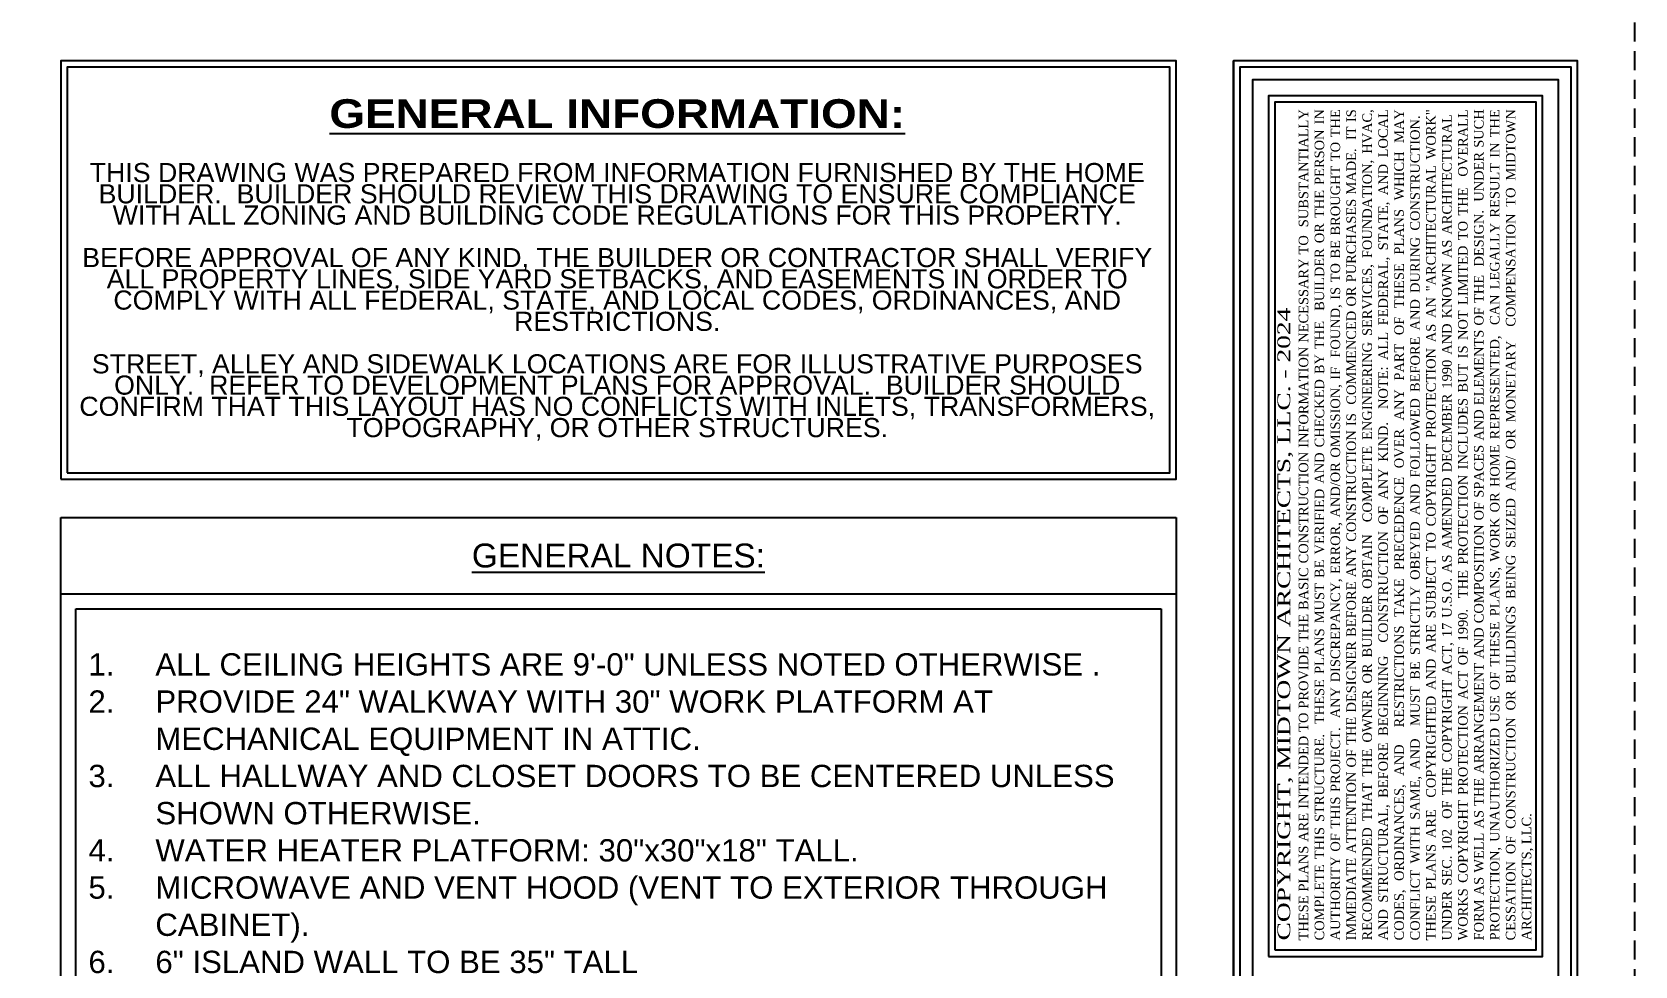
# Model space of a CAD drawing. Header units: inches. Extents: x 1062 to 6528, y -11616 to 5280.
# Drawn here: x 2761 to 3264, y 3922 to 4215 of the extents above; entities that cross this region are included whole.
import ezdxf
from ezdxf.enums import TextEntityAlignment as Align

# ---------------------------------------------------------------- set-up
doc = ezdxf.new("R2010")
doc.units = ezdxf.units.IN
doc.header["$LTSCALE"] = 24
doc.header["$MEASUREMENT"] = 0
doc.linetypes.add('HIDDEN', pattern=[0.375, 0.25, -0.125])
doc.linetypes.add('Solid', pattern=[0])
doc.layers.get('Defpoints').update_dxf_attribs({"color": 3, "linetype": 'HIDDEN'})
doc.layers.add('cam_DIMS', color=1, linetype='CONTINUOUS')
doc.layers.add('TB', color=5, linetype='CONTINUOUS')
doc.styles.add('ROMANT', font='times.ttf')
doc.styles.add('ssp_BOLD', font='ariblk.ttf')
doc.styles.add('ssp_STD', font='arial.ttf')

# ---------------------------------------------------------------- blocks, each defined once
blk = doc.blocks.new('TB CAMDEN 11X17')
at = {"layer": 'Defpoints', "color": 5}
blk.add_lwpolyline([(-1632, 0), (0, 0), (0, 1056), (-1632, 1056)], close=True, dxfattribs=at)
at = {"layer": 'TB', "color": 2}
blk.add_line((-126, 18), (-126, 1038), dxfattribs=at)
at = {"layer": 'TB', "color": 6}
for points in [[(-494, 906.72), (-144, 906.72), (-144, 1038), (-494, 1038)], [(-492, 908.72), (-146, 908.72), (-146, 1036), (-492, 1036)], [(-120, 24), (-24, 24), (-24, 1032), (-120, 1032)], [(-115, 757), (-29, 757), (-29, 1027), (-115, 1027)], [(-113, 759), (-31, 759), (-31, 1025), (-113, 1025)]]:
    blk.add_lwpolyline(points, close=True, dxfattribs=at)
at = {"layer": 'TB', "color": 2}
for points in [[(-126, 18), (-18, 18), (-18, 1038), (-126, 1038)], [(-124, 20), (-20, 20), (-20, 1036), (-124, 1036)]]:
    blk.add_lwpolyline(points, close=True, dxfattribs=at)
at = {"layer": 'TB', "color": 6, "insert": (-319.37, 972.36), "char_height": 9, "width": 346.744, "attachment_point": 5, "line_spacing_factor": 0.666667, "style": 'ssp_BOLD'}
blk.add_mtext('{\\LGENERAL INFORMATION:\\P\\pxqc;\\fArial|b0|i0|c0|p34;\\H1.00001x;\\l\\P\\H0.66666x;THIS DRAWING WAS PREPARED FROM INFORMATION FURNISHED BY THE HOME BUILDER.  BUILDER SHOULD REVIEW THIS DRAWING TO ENSURE COMPLIANCE WITH ALL ZONING AND BUILDING CODE REGULATIONS FOR THIS PROPERTY.  \\P\\PBEFORE APPROVAL OF ANY KIND, THE BUILDER OR CONTRACTOR SHALL VERIFY ALL PROPERTY LINES, SIDE YARD SETBACKS, AND EASEMENTS IN ORDER TO COMPLY WITH ALL FEDERAL, STATE, AND LOCAL CODES, ORDINANCES, AND RESTRICTIONS.  \\P\\PSTREET, ALLEY AND SIDEWALK LOCATIONS ARE FOR ILLUSTRATIVE PURPOSES ONLY.  REFER TO DEVELOPMENT PLANS FOR APPROVAL.  BUILDER SHOULD CONFIRM THAT THIS LAYOUT HAS NO CONFLICTS WITH INLETS, TRANSFORMERS, TOPOGRAPHY, OR OTHER STRUCTURES. }', dxfattribs=at)
at = {"layer": 'TB', "color": 6, "insert": (-72, 762), "char_height": 3, "width": 260, "attachment_point": 4, "rotation": 90, "style": 'ROMANT'}
blk.add_mtext('\\pxqj;{\\H1.33333x;\\W1.4253;COPYRIGHT, MIDTOWN ARCHITECTS, LLC. - 2024\\P}THESE PLANS ARE INTENDED TO PROVIDE THE BASIC CONSTRUCTION INFORMATION NECESSARY TO  SUBSTANTIALLY COMPLETE THIS STRUCTURE.  THESE PLANS MUST BE VERIFIED AND CHECKED BY THE  BUILDER OR THE PERSON IN AUTHORITY OF THIS PROJECT.  ANY DISCREPANCY, ERROR, AND/OR OMISSION, IF  FOUND, IS TO BE BROUGHT TO THE IMMEDIATE ATTENTION OF THE DESIGNER BEFORE ANY CONSTRUCTION IS  COMMENCED OR PURCHASES MADE.  IT IS RECOMMENDED THAT THE OWNER OR BUILDER OBTAIN  COMPLETE ENGINEERING SERVICES, FOUNDATION, HVAC, AND STRUCTURAL, BEFORE BEGINNING  CONSTRUCTION OF ANY KIND.  NOTE: ALL FEDERAL, STATE, AND LOCAL CODES, ORDINANCES, AND  RESTRICTIONS TAKE PRECEDENCE OVER ANY PART OF THESE PLANS WHICH MAY CONFLICT WITH SAME, AND  MUST BE STRICTLY OBEYED AND FOLLOWED BEFORE AND DURING CONSTRUCTION.  THESE PLANS ARE  COPYRIGHTED AND ARE SUBJECT TO COPYRIGHT PROTECTION AS AN "ARCHITECTURAL WORK" UNDER SEC. 102  OF THE COPYRIGHT ACT, 17 U.S.O. AS AMENDED DECEMBER 1990 AND KNOWN AS ARCHITECTURAL  WORKS COPYRIGHT PROTECTION ACT OF 1990.  THE PROTECTION INCLUDES BUT IS NOT LIMITED TO THE  OVERALL FORM AS WELL AS THE ARRANGEMENT AND COMPOSITION OF SPACES AND ELEMENTS OF THE  DESIGN.  UNDER SUCH PROTECTION, UNAUTHORIZED USE OF THESE PLANS, WORK OR HOME REPRESENTED,  CAN LEGALLY RESULT IN THE CESSATION OF CONSTRUCTION OR BUILDINGS BEING SEIZED AND/ OR MONETARY  COMPENSATION TO MIDTOWN ARCHITECTS, LLC.', dxfattribs=at)
at = {"layer": 'TB', "color": 6, "style": 'ROMANT'}
for tag, p in [('S.NAME.1', (-87, 440.43)), ('S.NAME.2', (-69, 440.43)), ('S.NAME.3', (-51, 440.43))]:
    blk.add_attdef(tag, text='', height=12, rotation=90, dxfattribs=at).set_placement(p, align=Align.MIDDLE_CENTER)
for tag, p in [('SCALE', (-72, 113.5)), ('S.NUMBER', (-72, 37.5))]:
    blk.add_attdef(tag, text='', height=8, dxfattribs=at).set_placement(p, align=Align.MIDDLE_CENTER)
blk = doc.blocks.new('ssp_GENERAL NOTE(new)')
at = {"layer": 'cam_DIMS'}
for p, q in [((-82.47, 0), (267.53, 0)), ((-82.47, -184), (-82.47, 0)), ((267.53, 0), (267.53, -184)), ((-82.47, -24), (267.53, -24)), ((-77.78, -28.7), (262.83, -28.7)), ((-77.78, -179.3), (-77.78, -28.7)), ((262.83, -28.7), (262.83, -179.3)), ((262.83, -179.3), (-77.78, -179.3)), ((267.53, -184), (-82.47, -184))]:
    blk.add_line(p, q, dxfattribs=at)
at = {"layer": 'cam_DIMS', "insert": (92.53, -12), "char_height": 7.5, "width": 350, "attachment_point": 5, "style": 'ssp_STD'}
blk.add_mtext('{\\LGENERAL NOTES:}', dxfattribs=at)
at = {"layer": 'cam_DIMS', "ltscale": 0.25, "insert": (94.53, -104.5), "char_height": 7, "width": 336.6087, "attachment_point": 5, "style": 'ssp_STD'}
blk.add_mtext('\\pxi-3,l3,ql,t3;1.^IALL CEILING HEIGHTS ARE 9\'-0" UNLESS NOTED OTHERWISE .\\P2.^IPROVIDE 24" WALKWAY WITH 30" WORK PLATFORM AT MECHANICAL EQUIPMENT IN ATTIC.\\P3.^IALL HALLWAY AND CLOSET DOORS TO BE CENTERED UNLESS SHOWN OTHERWISE.\\P4.^IWATER HEATER PLATFORM: 30"x30"x18" TALL.\\P5.^IMICROWAVE AND VENT HOOD (VENT TO EXTERIOR THROUGH CABINET).\\P6.^I6" ISLAND WALL TO BE 35" TALL\\P7.^IMASTER BATH SHOWER: 3\'x5\' SHOWER W/ 72" GLASS WALL & DOOR .\\P8.^IGARAGE OPENNING: 16\'-3" ', dxfattribs=at)

msp = doc.modelspace()

# ---------------------------------------------------------------- block references
at = {"layer": 'cam_DIMS', "linetype": 'Solid'}
msp.add_blockref('ssp_GENERAL NOTE(new)', (2852.4728, 4062.71751), dxfattribs=at)
at = {"layer": 'TB'}
msp.add_blockref('TB CAMDEN 11X17', (3264, 3168), dxfattribs=at)

doc.saveas('drawing.dxf')
